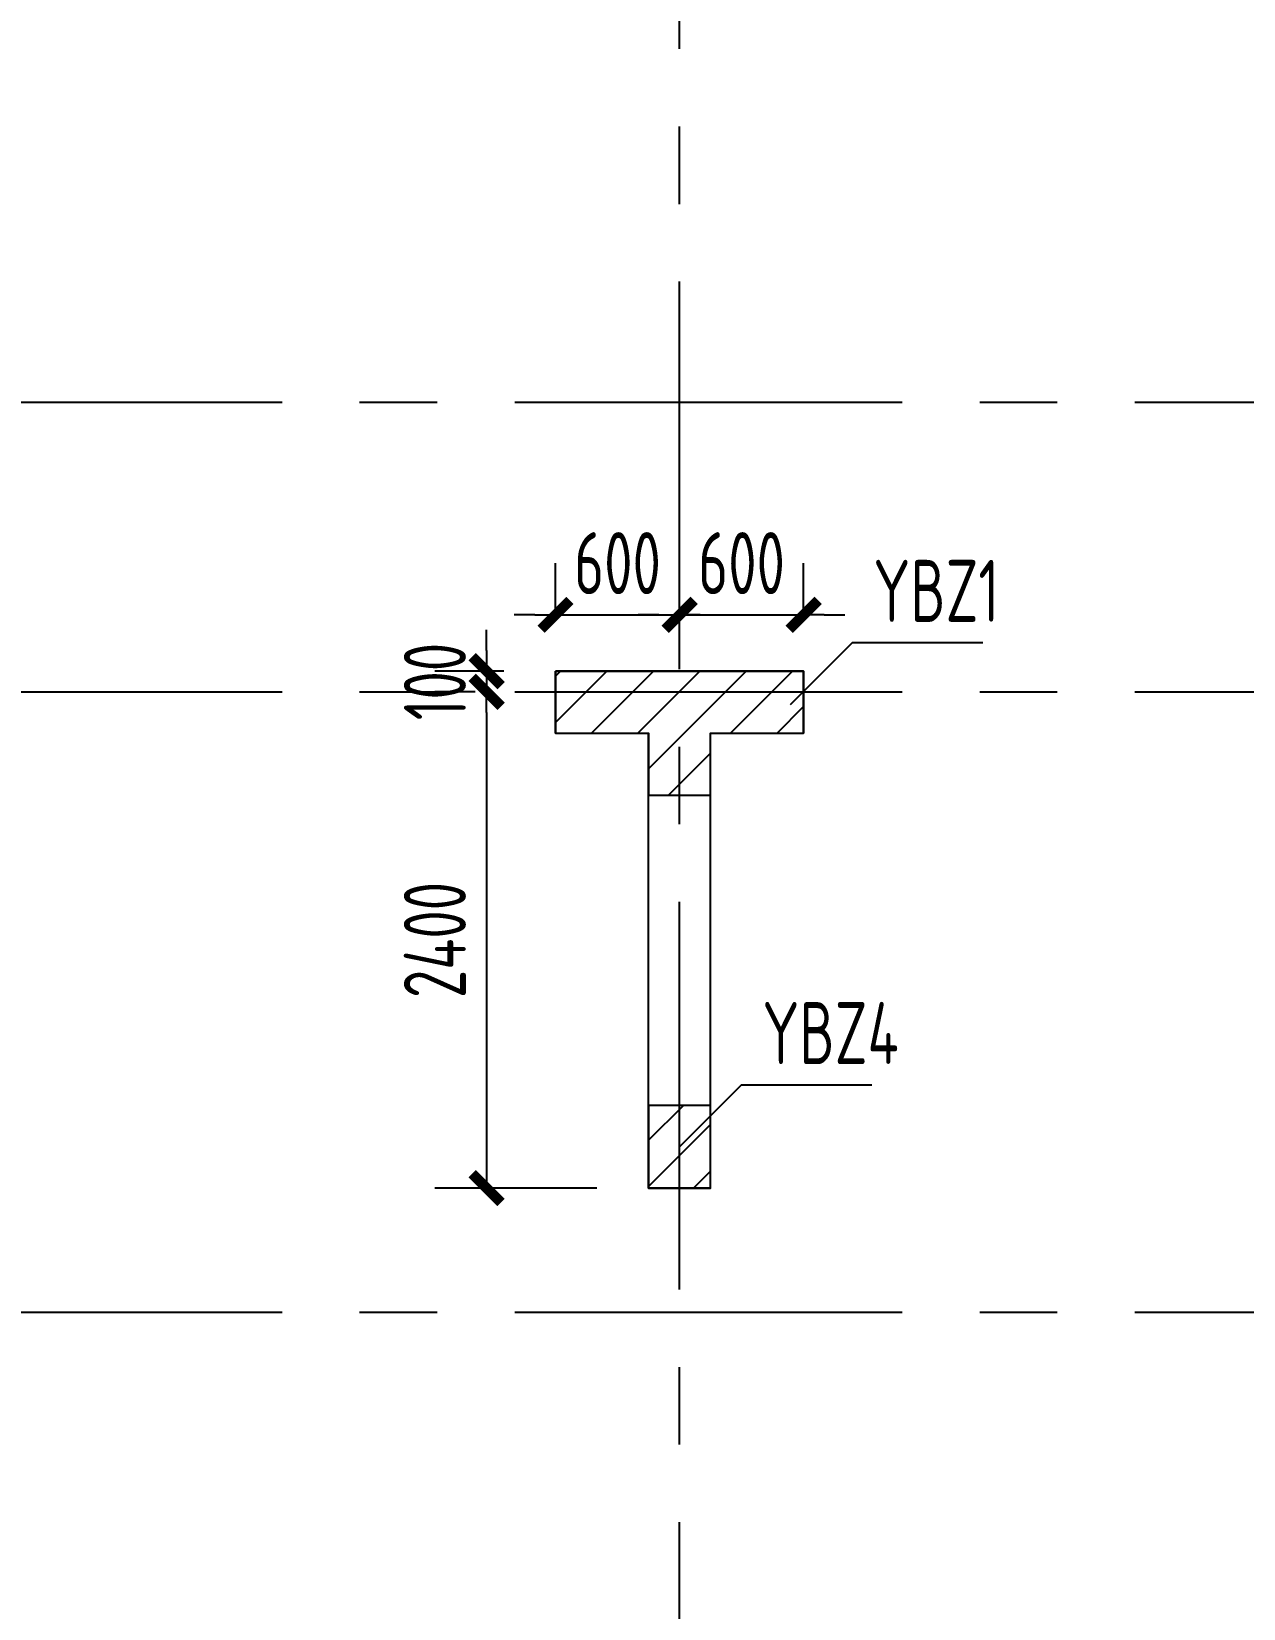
# Model space of a CAD drawing. Extents: x 580289 to 1106878, y -144605 to 78052.
# Drawn here: x 677226 to 683089, y 62584 to 70212 of the extents above; entities that cross this region are included whole.
import ezdxf

# ---------------------------------------------------------------- set-up
doc = ezdxf.new("R2010")
doc.units = 0
doc.header["$LTSCALE"] = 100
doc.linetypes.add('CENTER', pattern=[2, 1.25, -0.25, 0.25, -0.25])
doc.layers.get('0').update_dxf_attribs({"linetype": 'CONTINUOUS'})
doc.layers.get('Defpoints').update_dxf_attribs({"linetype": 'CONTINUOUS'})
for name, color, linetype in [('b边缘构件', 240, 'CONTINUOUS'), ('b边缘构件阴影', 240, 'CONTINUOUS'), ('COLU', 7, 'CONTINUOUS'), ('DIM', 3, 'CONTINUOUS'), ('PAXIS', 253, 'CENTER'), ('TEXT', 2, 'CONTINUOUS'), ('THIN', 7, 'CONTINUOUS')]:
    doc.layers.add(name, color=color, linetype=linetype)
doc.styles.get("Standard").update_dxf_attribs({"font": 'tssdeng.shx', "width": 0.7, "bigfont": 'tssdchn.shx'})
doc.styles.add('TSSD_Dimension', font='Tssdeng.shx', dxfattribs={"width": 0.7, "bigfont": 'tssdchn.shx'})
doc.dimstyles.new('TSSD_100_100$0', dxfattribs={"dimtxt": 300, "dimasz": 100, "dimexe": 250, "dimexo": 250, "dimgap": 100, "dimtad": 1, "dimdec": 0, "dimzin": 0, "dimdsep": 46, "dimtxsty": 'TSSD_Dimension', "dimblk": '_TSDBK', "dimblk1": '_TSDBK', "dimblk2": '_TSDBK', "dimsah": 1, "dimcen": 0, "dimclrt": 7, "dimadec": 0, "dimazin": 0, "dimtfac": 1, "dimtdec": 0, "dimtix": 1, "dimtmove": 2, "dimatfit": 3, "dimldrblk": '_TSDBK', "dimfxl": 1, "dimtolj": 1, "dimtzin": 0, "dimarcsym": 0})
pattern_1 = [(45, (250053.2, 141627.07), (-112.2532, 112.2532), [])]

# ---------------------------------------------------------------- blocks, each defined once
blk = doc.blocks.new('_TSDBK')
blk.add_line((-1, 0), (0, 0))
at = {"const_width": 0.5}
blk.add_lwpolyline([(-0.7, -0.7), (0.7, 0.7)], dxfattribs=at)
blk = doc.blocks.new('*D71')
at = {"layer": 'Defpoints', "color": 0}
for p in [(680360.8, 67390.4), (679760.8, 67117.7), (680360.8, 67117.7)]:
    blk.add_point(p, dxfattribs=at)
at = {"layer": 'DIM', "color": 0, "lineweight": -2}
for p, q in [((679760.8, 67367.7), (679760.8, 67640.4)), ((680360.8, 67367.7), (680360.8, 67640.4)), ((679660.8, 67390.4), (679560.8, 67390.4)), ((679760.8, 67390.4), (680360.8, 67390.4)), ((680460.8, 67390.4), (680560.8, 67390.4))]:
    blk.add_line(p, q, dxfattribs=at)
at = {"layer": 'DIM', "color": 0, "lineweight": -2, "xscale": 100, "yscale": 100, "zscale": 100}
blk.add_blockref('_TSDBK', (679760.8, 67390.4), dxfattribs=at)
at = {"layer": 'DIM', "color": 0, "lineweight": -2, "xscale": 100, "yscale": 100, "zscale": 100, "rotation": 180}
blk.add_blockref('_TSDBK', (680360.8, 67390.4), dxfattribs=at)
at = {"layer": 'DIM', "color": 7, "insert": (680060.8, 67640.4), "char_height": 300, "attachment_point": 5, "style": 'TSSD_Dimension'}
blk.add_mtext('\\A1;600', dxfattribs=at)
blk = doc.blocks.new('*D72')
at = {"layer": 'Defpoints', "color": 0}
for p in [(680960.8, 67390.4), (680360.8, 67117.7), (680960.8, 67117.7)]:
    blk.add_point(p, dxfattribs=at)
at = {"layer": 'DIM', "color": 0, "lineweight": -2}
for p, q in [((680360.8, 67367.7), (680360.8, 67640.4)), ((680960.8, 67367.7), (680960.8, 67640.4)), ((680260.8, 67390.4), (680160.8, 67390.4)), ((680360.8, 67390.4), (680960.8, 67390.4)), ((681060.8, 67390.4), (681160.8, 67390.4))]:
    blk.add_line(p, q, dxfattribs=at)
at = {"layer": 'DIM', "color": 0, "lineweight": -2, "xscale": 100, "yscale": 100, "zscale": 100}
blk.add_blockref('_TSDBK', (680360.8, 67390.4), dxfattribs=at)
at = {"layer": 'DIM', "color": 0, "lineweight": -2, "xscale": 100, "yscale": 100, "zscale": 100, "rotation": 180}
blk.add_blockref('_TSDBK', (680960.8, 67390.4), dxfattribs=at)
at = {"layer": 'DIM', "color": 7, "insert": (680660.8, 67640.4), "char_height": 300, "attachment_point": 5, "style": 'TSSD_Dimension'}
blk.add_mtext('\\A1;600', dxfattribs=at)
blk = doc.blocks.new('*D73')
at = {"layer": 'Defpoints', "color": 0}
for p in [(679760.8, 67117.7), (679427.3, 67017.7), (679621.7, 67017.7)]:
    blk.add_point(p, dxfattribs=at)
at = {"layer": 'DIM', "color": 0, "lineweight": -2}
for p, q in [((679427.3, 67217.7), (679427.3, 67317.7)), ((679510.8, 67117.7), (679177.3, 67117.7)), ((679427.3, 67117.7), (679427.3, 67017.7)), ((679371.7, 67017.7), (679177.3, 67017.7)), ((679427.3, 66917.7), (679427.3, 66817.7))]:
    blk.add_line(p, q, dxfattribs=at)
at = {"layer": 'DIM', "color": 0, "lineweight": -2, "xscale": 100, "yscale": 100, "zscale": 100}
for p, rotation in [((679427.3, 67117.7), 270), ((679427.3, 67017.7), 90)]:
    blk.add_blockref('_TSDBK', p, dxfattribs=dict(at, rotation=rotation))
at = {"layer": 'DIM', "color": 7, "insert": (679177.3, 67067.7), "char_height": 300, "attachment_point": 5, "rotation": 90, "style": 'TSSD_Dimension'}
blk.add_mtext('\\A1;100', dxfattribs=at)
blk = doc.blocks.new('*D74')
at = {"layer": 'Defpoints', "color": 0}
for p in [(679621.7, 67017.7), (679427.3, 64617.7), (680210.8, 64617.7)]:
    blk.add_point(p, dxfattribs=at)
at = {"layer": 'DIM', "color": 0, "lineweight": -2}
for p, q in [((679371.7, 67017.7), (679177.3, 67017.7)), ((679427.3, 66917.7), (679427.3, 64717.7)), ((679960.8, 64617.7), (679177.3, 64617.7))]:
    blk.add_line(p, q, dxfattribs=at)
at = {"layer": 'DIM', "color": 0, "lineweight": -2, "xscale": 100, "yscale": 100, "zscale": 100}
for p, rotation in [((679427.3, 67017.7), 90), ((679427.3, 64617.7), 270)]:
    blk.add_blockref('_TSDBK', p, dxfattribs=dict(at, rotation=rotation))
at = {"layer": 'DIM', "color": 7, "insert": (679177.3, 65817.7), "char_height": 300, "attachment_point": 5, "rotation": 90, "style": 'TSSD_Dimension'}
blk.add_mtext('\\A1;2400', dxfattribs=at)
blk = doc.blocks.new('*D309')
at = {"layer": 'Defpoints', "color": 0}
for p in [(680360.8, 67390.4), (679760.8, 67117.7), (680360.8, 67117.7)]:
    blk.add_point(p, dxfattribs=at)
at = {"layer": 'DIM', "color": 0, "lineweight": -2}
for p, q in [((679760.8, 67367.7), (679760.8, 67640.4)), ((680360.8, 67367.7), (680360.8, 67640.4)), ((679660.8, 67390.4), (679560.8, 67390.4)), ((679760.8, 67390.4), (680360.8, 67390.4)), ((680460.8, 67390.4), (680560.8, 67390.4))]:
    blk.add_line(p, q, dxfattribs=at)
at = {"layer": 'DIM', "color": 0, "lineweight": -2, "xscale": 100, "yscale": 100, "zscale": 100}
blk.add_blockref('_TSDBK', (679760.8, 67390.4), dxfattribs=at)
at = {"layer": 'DIM', "color": 0, "lineweight": -2, "xscale": 100, "yscale": 100, "zscale": 100, "rotation": 180}
blk.add_blockref('_TSDBK', (680360.8, 67390.4), dxfattribs=at)
at = {"layer": 'DIM', "color": 7, "insert": (680060.8, 67640.4), "char_height": 300, "attachment_point": 5, "style": 'TSSD_Dimension'}
blk.add_mtext('\\A1;600', dxfattribs=at)
blk = doc.blocks.new('*D310')
at = {"layer": 'Defpoints', "color": 0}
for p in [(680960.8, 67390.4), (680360.8, 67117.7), (680960.8, 67117.7)]:
    blk.add_point(p, dxfattribs=at)
at = {"layer": 'DIM', "color": 0, "lineweight": -2}
for p, q in [((680360.8, 67367.7), (680360.8, 67640.4)), ((680960.8, 67367.7), (680960.8, 67640.4)), ((680260.8, 67390.4), (680160.8, 67390.4)), ((680360.8, 67390.4), (680960.8, 67390.4)), ((681060.8, 67390.4), (681160.8, 67390.4))]:
    blk.add_line(p, q, dxfattribs=at)
at = {"layer": 'DIM', "color": 0, "lineweight": -2, "xscale": 100, "yscale": 100, "zscale": 100}
blk.add_blockref('_TSDBK', (680360.8, 67390.4), dxfattribs=at)
at = {"layer": 'DIM', "color": 0, "lineweight": -2, "xscale": 100, "yscale": 100, "zscale": 100, "rotation": 180}
blk.add_blockref('_TSDBK', (680960.8, 67390.4), dxfattribs=at)
at = {"layer": 'DIM', "color": 7, "insert": (680660.8, 67640.4), "char_height": 300, "attachment_point": 5, "style": 'TSSD_Dimension'}
blk.add_mtext('\\A1;600', dxfattribs=at)
blk = doc.blocks.new('*D311')
at = {"layer": 'Defpoints', "color": 0}
for p in [(679760.8, 67117.7), (679427.3, 67017.7), (679621.7, 67017.7)]:
    blk.add_point(p, dxfattribs=at)
at = {"layer": 'DIM', "color": 0, "lineweight": -2}
for p, q in [((679427.3, 67217.7), (679427.3, 67317.7)), ((679510.8, 67117.7), (679177.3, 67117.7)), ((679427.3, 67117.7), (679427.3, 67017.7)), ((679371.7, 67017.7), (679177.3, 67017.7)), ((679427.3, 66917.7), (679427.3, 66817.7))]:
    blk.add_line(p, q, dxfattribs=at)
at = {"layer": 'DIM', "color": 0, "lineweight": -2, "xscale": 100, "yscale": 100, "zscale": 100}
for p, rotation in [((679427.3, 67117.7), 270), ((679427.3, 67017.7), 90)]:
    blk.add_blockref('_TSDBK', p, dxfattribs=dict(at, rotation=rotation))
at = {"layer": 'DIM', "color": 7, "insert": (679177.3, 67067.7), "char_height": 300, "attachment_point": 5, "rotation": 90, "style": 'TSSD_Dimension'}
blk.add_mtext('\\A1;100', dxfattribs=at)
blk = doc.blocks.new('*D312')
at = {"layer": 'Defpoints', "color": 0}
for p in [(679621.7, 67017.7), (679427.3, 64617.7), (680210.8, 64617.7)]:
    blk.add_point(p, dxfattribs=at)
at = {"layer": 'DIM', "color": 0, "lineweight": -2}
for p, q in [((679371.7, 67017.7), (679177.3, 67017.7)), ((679427.3, 66917.7), (679427.3, 64717.7)), ((679960.8, 64617.7), (679177.3, 64617.7))]:
    blk.add_line(p, q, dxfattribs=at)
at = {"layer": 'DIM', "color": 0, "lineweight": -2, "xscale": 100, "yscale": 100, "zscale": 100}
for p, rotation in [((679427.3, 67017.7), 90), ((679427.3, 64617.7), 270)]:
    blk.add_blockref('_TSDBK', p, dxfattribs=dict(at, rotation=rotation))
at = {"layer": 'DIM', "color": 7, "insert": (679177.3, 65817.7), "char_height": 300, "attachment_point": 5, "rotation": 90, "style": 'TSSD_Dimension'}
blk.add_mtext('\\A1;2400', dxfattribs=at)

msp = doc.modelspace()

# ---------------------------------------------------------------- hatches: boundary and pattern name
at = {"layer": 'b边缘构件阴影'}
h = msp.add_hatch(dxfattribs=at)
h.set_pattern_fill('ANSI31', color=256, scale=50, style=0)
h.set_pattern_definition(pattern_1)
h.paths.add_polyline_path([(679760.8, 67117.7), (679760.8, 66817.7), (680210.8, 66817.7), (680210.8, 66517.7), (680510.8, 66517.7), (680510.8, 66817.7), (680960.8, 66817.7), (680960.8, 67117.7)], flags=0)
h = msp.add_hatch(dxfattribs=at)
h.set_pattern_fill('ANSI31', color=256, scale=50, style=0)
h.set_pattern_definition(pattern_1)
h.paths.add_polyline_path([(680210.8, 65017.7), (680210.8, 64617.7), (680510.8, 64617.7), (680510.8, 65017.7)], flags=0)

# ---------------------------------------------------------------- linework, layer by layer
at = {"layer": 'b边缘构件'}
for points in [[(679760.8, 67117.7), (680510.8, 67117.7)], [(679760.8, 66817.7), (679760.8, 67117.7)], [(679760.8, 67117.7), (679760.8, 66817.7), (680210.8, 66817.7), (680210.8, 66517.7), (680510.8, 66517.7), (680510.8, 66817.7), (680960.8, 66817.7), (680960.8, 67117.7), (679760.8, 67117.7)], [(680510.8, 67117.7), (680960.8, 67117.7)], [(680960.8, 67117.7), (680960.8, 66817.7)], [(679760.8, 66817.7), (680210.8, 66817.7)], [(680510.8, 66817.7), (680960.8, 66817.7)], [(680210.8, 65017.7), (680210.8, 64617.7), (680510.8, 64617.7), (680510.8, 65017.7), (680210.8, 65017.7)], [(680510.8, 64617.7), (680210.8, 64617.7)]]:
    msp.add_lwpolyline(points, dxfattribs=at)
at = {"layer": 'COLU'}
for points in [[(679760.8, 67117.7), (680510.8, 67117.7)], [(679760.8, 66817.7), (679760.8, 67117.7)], [(680510.8, 67117.7), (680960.8, 67117.7)], [(680960.8, 67117.7), (680960.8, 66817.7)], [(679760.8, 66817.7), (680210.8, 66817.7)], [(680210.8, 64617.7), (680210.8, 66817.7)], [(680510.8, 66817.7), (680960.8, 66817.7)], [(680510.8, 64617.7), (680510.8, 66817.7)], [(680510.8, 64617.7), (680210.8, 64617.7)]]:
    msp.add_lwpolyline(points, dxfattribs=at)
at = {"layer": 'PAXIS', "linetype": 'CENTER', "ltscale": 15}
for p, q in [((680360.8, 49127.2), (680360.8, 75567.8)), ((664563.2, 68419), (715358.4, 68417.7)), ((664563.2, 67017.7), (715358.4, 67017.7)), ((664563.2, 64017.7), (715358.4, 64017.7))]:
    msp.add_line(p, q, dxfattribs=at)
at = {"layer": 'THIN'}
for points in [[(680897.4, 66956.4), (681197.4, 67256.4), (681827.4, 67256.4)], [(680360.8, 64817.7), (680660.8, 65117.7), (681290.8, 65117.7)]]:
    msp.add_lwpolyline(points, dxfattribs=at)

# ---------------------------------------------------------------- texts
at = {"layer": 'TEXT', "width": 0.7}
for s, p in [('YBZ1', (681297.4, 67356.4)), ('YBZ4', (680760.8, 65217.7))]:
    msp.add_text(s, height=300, dxfattribs=at).set_placement(p)

# ---------------------------------------------------------------- dimensions: what is measured, and where the dimension line sits
at = {"layer": 'DIM'}
for base, p1, p2, picture, middle in [((680360.8, 67390.4), (679760.8, 67117.7), (680360.8, 67117.7), '*D71', (680060.8, 67640.4)), ((680360.8, 67390.4), (679760.8, 67117.7), (680360.8, 67117.7), '*D309', (680060.8, 67640.4)), ((680960.8, 67390.4), (680360.8, 67117.7), (680960.8, 67117.7), '*D72', (680660.8, 67640.4)), ((680960.8, 67390.4), (680360.8, 67117.7), (680960.8, 67117.7), '*D310', (680660.8, 67640.4))]:
    dim = msp.add_linear_dim(base=base, p1=p1, p2=p2, dimstyle='TSSD_100_100$0', dxfattribs=at)
    dim.commit()
    dim.dimension.update_dxf_attribs({"geometry": picture, "text_midpoint": middle})
for base, p1, p2, picture, middle in [((679427.3, 67017.7), (679760.8, 67117.7), (679621.7, 67017.7), '*D73', (679177.3, 67067.7)), ((679427.3, 67017.7), (679760.8, 67117.7), (679621.7, 67017.7), '*D311', (679177.3, 67067.7)), ((679427.3, 64617.7), (679621.7, 67017.7), (680210.8, 64617.7), '*D74', (679177.3, 65817.7)), ((679427.3, 64617.7), (679621.7, 67017.7), (680210.8, 64617.7), '*D312', (679177.3, 65817.7))]:
    dim = msp.add_linear_dim(base=base, p1=p1, p2=p2, angle=90, dimstyle='TSSD_100_100$0', dxfattribs=at)
    dim.commit()
    dim.dimension.update_dxf_attribs({"geometry": picture, "text_midpoint": middle})

doc.saveas('drawing.dxf')
